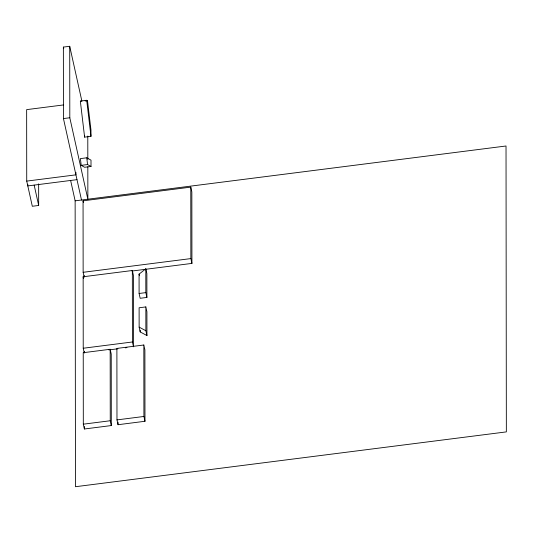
<?xml version="1.0" encoding="UTF-8"?>
<svg xmlns="http://www.w3.org/2000/svg" width="533" height="533" viewBox="0 0 533 533"><rect width="100%" height="100%" fill="white"/><g stroke="black" fill="none" stroke-linecap="round" stroke-linejoin="round"><path stroke-width="0.8" d="M139.073 274.122L145.802 268.799L146.868 273.609L146.895 297.434L140.166 298.287L139.1 293.476L139.073 274.122L139.433 275.728M81.502 200.015L63.447 118.566L63.367 47.097L69.723 46.284L81.882 101.123M80.336 101.09L86.699 100.284L87.492 100.724L90.97 130.005L90.976 136.328L84.614 137.134L80.336 101.09L81.129 101.53M85.107 101.023L87.492 100.724M63.54 104.934L26.65 109.631L26.73 181.1L32.313 206.271L38.676 205.465L38.649 183.858M63.447 118.566L69.81 117.76L69.723 46.284M86.766 157.801L80.403 158.607L81.203 165.363L84.647 167.275L91.01 166.469L91.003 160.147L86.766 157.801L87.565 164.557L91.01 166.469M81.203 165.363L87.565 164.557M26.73 181.1L75.919 174.844L75.919 172.352M76.992 179.654L27.796 185.91L27.796 184.251M75.14 200.828L506.024 145.995L506.35 431.89L75.466 486.716L75.14 200.828L70.629 180.46M84.207 275.448L84.207 277.113L83.141 272.303L83.061 200.828L190.781 187.123L191.847 191.933L191.927 263.402L131.898 271.044M83.141 272.303L190.861 258.592L190.781 187.123M84.294 351.387L84.294 353.053L83.228 348.242L83.148 276.767L132.337 270.511L133.403 275.321L133.483 346.79L132.417 341.979L132.337 270.511M139.1 293.476L145.829 292.624L145.802 268.799M145.849 306.915L139.113 307.774L139.14 327.129L140.206 331.939L146.941 335.55L146.915 311.725L145.849 306.915L145.875 330.74L146.941 335.55M83.228 348.242L132.417 341.979M110.164 349.282L83.235 352.706L83.315 424.181L84.381 428.992L111.31 425.561L111.23 354.092L110.164 349.282L110.244 420.75L111.31 425.561M143.83 344.998L116.894 348.422L116.98 419.897L118.046 424.708L144.976 421.277L144.896 349.808L143.83 344.998L143.91 416.466L144.976 421.277M108.892 349.921L117.906 348.775M125.288 347.836L126.927 347.623M83.315 424.181L110.244 420.75M116.98 419.897L143.91 416.466M139.14 327.129L145.875 330.74M190.861 258.592L191.927 263.402M145.829 292.624L146.895 297.434M63.367 47.097L63.72 48.71M69.81 117.76L87.865 199.209L87.825 166.796M83.061 200.828L83.415 202.433M83.148 276.767L83.501 278.373M34.159 185.104L38.676 205.465M86.699 100.284L90.976 136.328M140.199 330.327L140.206 331.939M118.04 422.209L118.046 424.708M87.792 136.042L87.818 159.314M84.614 135.555L84.614 137.134M84.374 426.493L84.381 428.992"/></g></svg>
